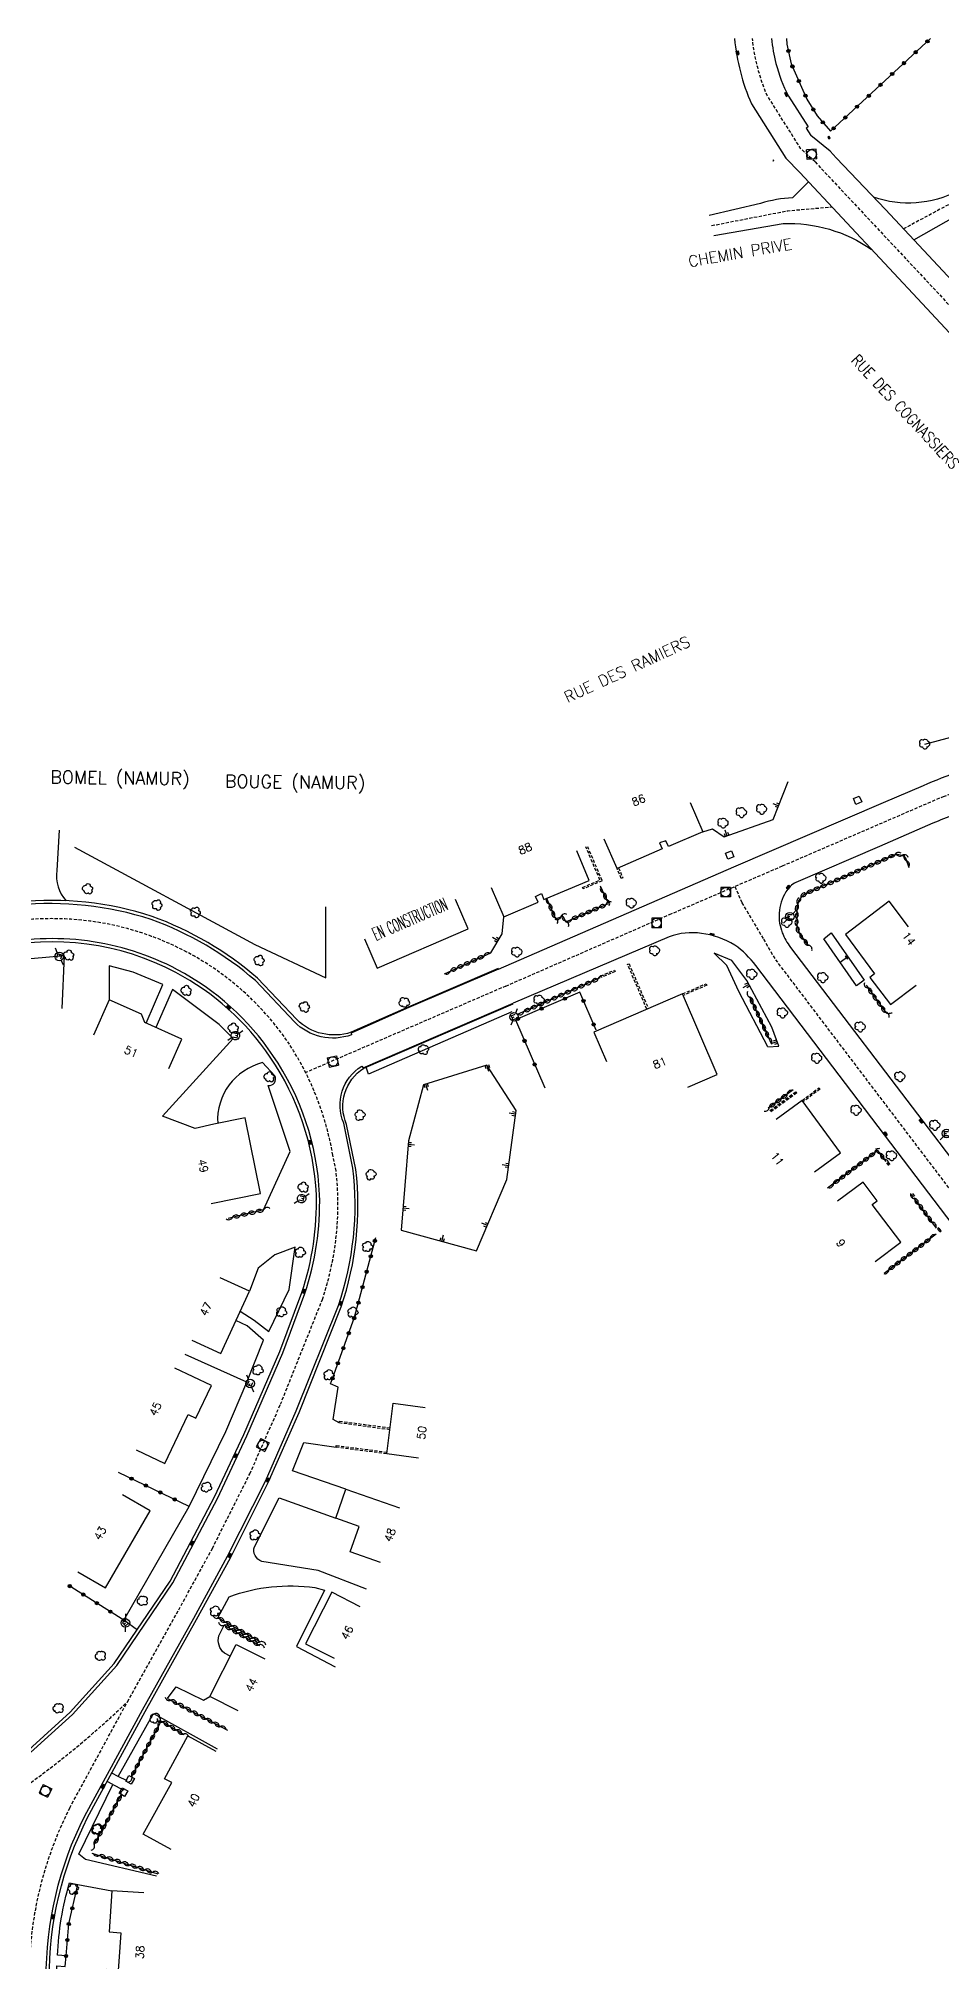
# Model space of a CAD drawing. Header units: millimetres. Extents: x 184999 to 186001, y 128999 to 130000.
# Drawn here: x 185634.3 to 185775.5, y 129699.5 to 130000 of the extents above; entities that cross this region are included whole.
import ezdxf
from ezdxf.enums import TextEntityAlignment as Align

# ---------------------------------------------------------------- set-up
doc = ezdxf.new("R2010")
doc.units = ezdxf.units.MM
doc.linetypes.add('DASHED', pattern=[0.75, 0.5, -0.25])
doc.layers.get('0').update_dxf_attribs({"linetype": 'CONTINUOUS'})
for name, color, linetype in [('W0001', 6, 'DASHED'), ('W0008', 7, 'CONTINUOUS'), ('W0100', 7, 'CONTINUOUS'), ('W0112', 1, 'DASHED'), ('W0211', 2, 'CONTINUOUS'), ('W0300', 7, 'CONTINUOUS'), ('W0302', 3, 'CONTINUOUS'), ('W0310', 3, 'CONTINUOUS'), ('W0322', 7, 'CONTINUOUS'), ('W0334', 7, 'CONTINUOUS'), ('W0400', 7, 'CONTINUOUS'), ('W0420', 7, 'CONTINUOUS'), ('W0471', 7, 'CONTINUOUS'), ('W0980', 7, 'CONTINUOUS'), ('W0984', 7, 'CONTINUOUS'), ('W0989', 7, 'CONTINUOUS'), ('W0991', 7, 'CONTINUOUS')]:
    doc.layers.add(name, color=color, linetype=linetype)
doc.styles.get("Standard").update_dxf_attribs({"font": 'romans.shx', "width": 0.85})

# ---------------------------------------------------------------- blocks, each defined once
blk = doc.blocks.new('t310o')
at = {"color": 0, "linetype": 'Continuous'}
for centre, start, end in [((-0.5, 0.38), 216.8699, 323.1304), ((0.5, -0.37), 36.8699, 143.1303)]:
    blk.add_arc(centre, 0.625, start, end, dxfattribs=at)
blk = doc.blocks.new('T300')
for p, q in [((-0.8, 0.51), (-0.86, 0.34)), ((-0.86, 0.34), (-0.86, 0.17)), ((-0.86, 0.17), (-0.74, 0.06)), ((-0.69, 0.63), (-0.8, 0.51)), ((-0.8, -0.06), (-0.74, 0.06)), ((-0.74, 0.06), (-0.69, 0.11)), ((-0.57, 0.69), (-0.69, 0.63)), ((-0.46, 0.69), (-0.57, 0.69)), ((-0.29, 0.63), (-0.46, 0.69)), ((-0.29, 0.63), (-0.17, 0.74)), ((-0.23, 0.57), (-0.29, 0.63)), ((-0.17, 0.74), (-0.06, 0.8)), ((-0.06, 0.8), (0.06, 0.8)), ((0.06, 0.8), (0.23, 0.74)), ((0.23, 0.74), (0.34, 0.63)), ((0.34, 0.63), (0.4, 0.51)), ((0.46, 0.46), (0.34, 0.46)), ((0.4, 0.51), (0.4, 0.46)), ((0.57, 0.4), (0.46, 0.46)), ((0.57, 0.4), (0.69, 0.29)), ((0.69, 0.29), (0.74, 0.17)), ((0.74, 0.06), (0.69, -0.17)), ((0.74, 0.17), (0.74, 0.06)), ((-0.8, -0.17), (-0.8, -0.06)), ((-0.8, -0.23), (-0.8, -0.17)), ((-0.74, -0.34), (-0.8, -0.23)), ((-0.69, -0.4), (-0.74, -0.34)), ((-0.51, -0.46), (-0.69, -0.4)), ((-0.4, -0.46), (-0.51, -0.46)), ((-0.4, -0.46), (-0.34, -0.46)), ((-0.34, -0.46), (-0.34, -0.4)), ((-0.34, -0.51), (-0.34, -0.46)), ((-0.29, -0.63), (-0.34, -0.51)), ((-0.17, -0.74), (-0.29, -0.63)), ((-0.06, -0.8), (-0.17, -0.74)), ((0.06, -0.8), (-0.06, -0.8)), ((0.17, -0.74), (0.06, -0.8)), ((0.23, -0.69), (0.17, -0.74)), ((0.29, -0.46), (0.23, -0.46)), ((0.29, -0.63), (0.23, -0.69)), ((0.46, -0.4), (0.29, -0.46)), ((0.34, -0.51), (0.29, -0.63)), ((0.34, -0.51), (0.34, -0.46)), ((0.57, -0.34), (0.46, -0.4)), ((0.63, -0.29), (0.57, -0.34)), ((0.69, -0.17), (0.63, -0.29))]:
    blk.add_line(p, q)
blk = doc.blocks.new('T420')
for p, q in [((0.75, 0.75), (-0.75, 0.75)), ((-0.75, 0.75), (-0.75, -0.75)), ((0.75, 0.75), (0.75, -0.75)), ((0.75, -0.75), (-0.75, -0.75))]:
    blk.add_line(p, q)
blk.add_ellipse((0, 0), major_axis=(-0.53, 0.53), ratio=1, start_param=3.926991, end_param=10.210176)
blk = doc.blocks.new('t112o')
at = {"color": 0, "linetype": 'Continuous'}
for p, q in [((-0.5, 0.5), (0.5, 0.5)), ((-0.5, -0.5), (-0.5, 0.5)), ((0.5, 0.5), (0.5, -0.5)), ((0.5, -0.5), (-0.5, -0.5))]:
    blk.add_line(p, q, dxfattribs=at)
blk = doc.blocks.new('T471')
for p, q in [((-0.333334, 0.333334), (-0.333334, -0.333334)), ((-0.333334, 0.333334), (0.333334, 0.333334)), ((-0.333334, 0), (0, 0)), ((0.500001, 0.500001), (1.000002, 1.000002)), ((-0.500001, -0.500001), (-1.000002, -1.000002)), ((-0.333334, -0.333334), (0.333334, -0.333334))]:
    blk.add_line(p, q)
blk.add_ellipse((0, 0), major_axis=(0.471405, 0.471405), ratio=1, start_param=5.4977871438, end_param=11.780972451)
blk = doc.blocks.new('T400')
for p, q in [((-0.15, 0.3), (0.15, 0.3)), ((-0.15, -0.25), (-0.15, 0.3)), ((-0.15, 0.15), (0.15, 0.15)), ((-0.15, 0), (0.15, 0)), ((0.15, 0.3), (0.15, -0.25)), ((-0.15, -0.15), (0.15, -0.15)), ((-0.15, -0.25), (-0.15, -0.3)), ((-0.15, -0.3), (0.15, -0.3)), ((0.15, -0.3), (0.15, -0.25))]:
    blk.add_line(p, q)
blk = doc.blocks.new('t322o')
at = {"color": 0, "linetype": 'Continuous'}
for radius in [0.25, 0.15]:
    blk.add_circle((0, 0), radius, dxfattribs=at)
blk = doc.blocks.new('t211o')
at = {"color": 0, "linetype": 'Continuous'}
for p, q in [((-0.29, 0.5), (-0.29, 0)), ((0, 1), (0, 0)), ((0.29, 0.5), (0.29, 0))]:
    blk.add_line(p, q, dxfattribs=at)

msp = doc.modelspace()

# ---------------------------------------------------------------- linework, layer by layer
at = {"layer": 'W0001', "flags": 128}
msp.add_lwpolyline([(185755.69, 129980.72), (185753.47, 129982.77), (185748.21, 129991.09, -0.074842), (185745.9, 130000)], format="xyb", dxfattribs=at)
for points in [[(185794.39, 129983.57), (185769.51, 129970.25)], [(185739.52, 129970.76), (185751.44, 129973.09), (185758.34, 129973.68)]]:
    msp.add_lwpolyline(points, dxfattribs=at)
at = {"layer": 'W0001'}
for points in [[(185755.69, 129980.72), (185771.08, 129964.3), (185785.29, 129949.11), (185789.63, 129944.54), (185801.07, 129936.61), (185805.48, 129927.57), (185807.82, 129919.68), (185810.46, 129907.47), (185812.44, 129898.29), (185813.23, 129893.59)], [(185707.35, 129851.94), (185732.93, 129863.11), (185750.61, 129870.72), (185775.75, 129881.58), (185779.64, 129882.88), (185786.29, 129884.98), (185791.32, 129886.28), (185820.35, 129891.95)], [(185743.15, 129867.51), (185744.25, 129864.96), (185747.63, 129859.27), (185749.49, 129856.06), (185786.72, 129807.03), (185815.49, 129769.49), (185839.34, 129738.05), (185843.74, 129731.79), (185849.92, 129725.37), (185883.98, 129691.34), (185887.63, 129687.18), (185906.97, 129667.21), (185918.85, 129655.18), (185930.74, 129642.44), (185932.52, 129638.01), (185961.8, 129608.49), (185970.5, 129600.01), (185974.87, 129595.77)], [(185707.35, 129851.94), (185676.07, 129838.43)]]:
    msp.add_lwpolyline(points, dxfattribs=at)
for points in [[(185632.85, 129696.7, -0.119877), (185639.19, 129723.52), (185648.22, 129740.12), (185656.24, 129754.48), (185661.49, 129764.08), (185667.35, 129775.74), (185672.14, 129786.59), (185678.69, 129802.97, 0.109959), (185680.83, 129823.06), (185680.33, 129825.52, 0.100825), (185673.55, 129842.84, 0.122947), (185657.49, 129857.26, 0.179485), (185626.5, 129861.35, 0.113674)], [(185557.95, 129690.96), (185583.03, 129701.49), (185600.9, 129709.09), (185616.53, 129716.6), (185625.44, 129722.28), (185625.71, 129722.47, 0.050215), (185648.22, 129740.12)]]:
    msp.add_lwpolyline(points, format="xyb", dxfattribs=at)
at = {"layer": 'W0008', "flags": 128}
for points in [[(185706.21, 129854.6), (185742.98, 129870.55), (185766.38, 129880.6), (185772.63, 129883.28, -0.0144), (185778.34, 129885.56, -0.0227), (185787.36, 129888.36, -0.017), (185793.96, 129889.88), (185828.31, 129896.5), (185832.3, 129897.36, 0.012426), (185842.79, 129900.29, 0.0359), (185860.4, 129907.52, 0.0238), (185872.02, 129913.79, 0.0239), (185880.38, 129919.46, 0.0217), (185891.13, 129928.41), (185895.96, 129932.74), (185927.15, 129960.97), (185970.03, 129999.86), (185970.18, 130000, 0.0062)], [(185780.82, 129880.02, 0.0114), (185774.08, 129877.37), (185765.76, 129873.74), (185752.7, 129868.13, 0.15), (185751.14, 129866.64, 0.127), (185750.07, 129863.35, 0.1052), (185750.56, 129860.28, 0.0718), (185751.86, 129857.99), (185775.05, 129827.53), (185792.02, 129805.16)], [(185772.83, 129665.6), (185776.51, 129669.47, -0.021), (185788.24, 129681.36), (185795.44, 129688.12), (185818.75, 129709.99), (185836.78, 129726.97, 0.1494), (185838.11, 129729.22, 0.1059), (185838.05, 129731.25), (185837.08, 129735.67, 0.0624), (185836.91, 129736.17, 0.035), (185836.63, 129736.61), (185829.27, 129746.26), (185801.57, 129782.65), (185769.51, 129824.78), (185746.41, 129855.14, 0.0838), (185743.13, 129858.33, 0.1149), (185737.95, 129860.16, 0.1318), (185732.9, 129859.62), (185708.5, 129849.28)]]:
    msp.add_lwpolyline(points, format="xyb", dxfattribs=at)
at = {"layer": 'W0008'}
for points in [[(185743.1, 130000, 0.078721), (185745.74, 129989.78), (185751.11, 129981.28)], [(185748.87, 130000, 0.035898), (185749.58, 129996.1, 0.05198), (185751.52, 129990.98), (185754.61, 129986.17), (185754.28, 129985.98), (185755.01, 129984.82)], [(185793.59, 129984.98), (185777.98, 129976.18, -0.210135), (185764.84, 129975.21, -0.210135)], [(185754.66, 129977.58), (185752.17, 129975.09, 0.06634), (185747.16, 129974.23), (185739.15, 129972.33)], [(185739.89, 129969.22), (185750.7, 129971.08, -0.163584), (185764.49, 129967.04)], [(185637.53, 129876.28), (185637.19, 129869.99, 0.225259), (185638.63, 129865.27, 0.225259)], [(185706.21, 129854.6), (185691.83, 129848.41), (185683.19, 129844.6), (185683.24, 129844.33, -0.297007), (185674.32, 129846.35), (185668.23, 129852.79, 0.091069), (185651.9, 129862.35, 0.102184), (185631.23, 129864.59, 0.111466)], [(185629.23, 129728.68), (185639.61, 129738.15), (185646.55, 129745.79), (185655.32, 129758.72), (185662.3, 129771.88), (185666.88, 129781.66), (185672.48, 129794.64), (185675.94, 129803.91, 0.088157), (185678.25, 129819.37, 0.138337), (185670.96, 129841.09, 0.122983), (185656.03, 129854.5, 0.179395), (185627.21, 129858.31, 0.11381)], [(185635.52, 129696.74, -0.119627), (185641.55, 129722.27), (185650.56, 129738.83), (185658.58, 129753.19), (185663.86, 129762.84), (185669.77, 129774.6), (185674.61, 129785.55), (185681.2, 129802.05, 0.110954), (185683.47, 129823.48), (185682.03, 129830.54, -0.376244), (185684.85, 129839.41), (185685.07, 129839.18), (185708.5, 129849.28)]]:
    msp.add_lwpolyline(points, format="xyb", dxfattribs=at)
for points in [[(185856.12, 130000), (185856.05, 129998.75), (185854.3, 129995.75), (185852.68, 129994.16), (185835.8, 129977.67), (185821.37, 129963.07), (185812.88, 129954.38), (185808.39, 129949.91), (185804.87, 129946.68), (185800.45, 129944.09), (185796.62, 129943.63), (185792.92, 129945.51), (185789.38, 129949.08), (185785.64, 129953.04), (185776.4, 129962.92), (185766.7, 129973.25), (185759.01, 129981.36), (185758.06, 129982.39)], [(185758.06, 129982.39), (185755.01, 129984.82)], [(185771.14, 129968.52), (185795.18, 129982.16)], [(185751.11, 129981.28), (185753.33, 129979.05)], [(185753.33, 129979.05), (185773.15, 129957.79), (185786.58, 129943.39), (185794.18, 129935.3), (185795.61, 129933.79), (185798.91, 129930.18), (185802.17, 129925.36), (185805.42, 129917.06), (185806.53, 129912.13), (185808.45, 129902.15), (185808.87, 129898.29), (185808.02, 129895.18), (185806.21, 129893.1), (185803.58, 129891.73)]]:
    msp.add_lwpolyline(points, dxfattribs=at)
at = {"layer": 'W0100'}
for points in [[(185736.17, 129880.63), (185738.14, 129876.03), (185732.76, 129873.73), (185732.37, 129874.65), (185731.4, 129874.3), (185731.8, 129873.38), (185724.74, 129870.31), (185722.75, 129874.89)], [(185685.25, 129859.31), (185687.24, 129854.72), (185701.48, 129860.9), (185699.49, 129865.49)], [(185770.29, 129861.2), (185767.28, 129865.19), (185760.43, 129860.02), (185764.96, 129853.85), (185764.24, 129853.3), (185767.49, 129849.04), (185771.47, 129852.07)], [(185759.61, 129855.65), (185760.8, 129856.56), (185760.4, 129856.61), (185760.75, 129856.16), (185760.8, 129856.56)], [(185654.68, 129839.07), (185656.74, 129843.63), (185650.93, 129846.25), (185650.44, 129847.55), (185645.37, 129849.8), (185642.93, 129844.29)], [(185661.29, 129817.98), (185669.02, 129819.54), (185666.64, 129831.33), (185661.74, 129830.34), (185658.8, 129829.71)], [(185765.09, 129808.89), (185769.08, 129811.9), (185764.64, 129817.79), (185765.41, 129818.37), (185763.19, 129821.32), (185759.2, 129818.31)], [(185658.27, 129796.6), (185662.82, 129794.53), (185667.27, 129804.28), (185662.72, 129806.35)], [(185649.56, 129779.49), (185654.08, 129777.35), (185657.7, 129784.98), (185658.9, 129784.41), (185661.33, 129789.54), (185655.61, 129792.25)], [(185693.7, 129778.2), (185688.74, 129778.85), (185689.77, 129786.75), (185694.73, 129786.1)], [(185640.46, 129760.4), (185644.79, 129757.9), (185651.76, 129769.97), (185647.43, 129772.47)], [(185687.77, 129761.9), (185683.04, 129763.53), (185684.42, 129767.52), (185680.77, 129768.79), (185682.35, 129773.34), (185690.72, 129770.44)], [(185684.6, 129754.95), (185680.14, 129757.22), (185676.06, 129749.17), (185680.51, 129746.91)], [(185665.54, 129738.69), (185661.09, 129740.96), (185665.21, 129749.06), (185669.67, 129746.8)], [(185655.07, 129717.02), (185650.7, 129719.44), (185655.15, 129727.48), (185654.01, 129728.09), (185657.67, 129734.78), (185662.05, 129732.38)], [(185650.76, 129710.28), (185645.77, 129710.6), (185645.37, 129704.17), (185647.18, 129704), (185646.85, 129699.52), (185646.75, 129698.17), (185645.01, 129698.29), (185644.91, 129694.46), (185644.31, 129694.48), (185644.28, 129693.26), (185644.65, 129693.23), (185644.59, 129691.86), (185649.59, 129691.65)]]:
    msp.add_lwpolyline(points, dxfattribs=at)
at = {"layer": 'W0100', "flags": 128}
for points in [[(185705.09, 129867.35), (185707.04, 129862.75), (185712.39, 129865.03), (185712, 129865.95), (185712.92, 129866.41), (185713.31, 129865.49), (185720.39, 129868.46), (185718.46, 129873.07)], [(185735.8, 129836.13), (185740.4, 129838.1), (185734.99, 129850.72), (185721.13, 129844.76), (185723.11, 129840.17)], [(185755.62, 129822.93), (185759.66, 129825.88), (185753.67, 129834.06), (185749.63, 129831.11)]]:
    msp.add_lwpolyline(points, dxfattribs=at)
at = {"layer": 'W0100'}
msp.add_lwpolyline([(185763.37, 129852.88), (185762.18, 129851.97), (185757.04, 129859.33), (185758.23, 129860.24)], close=True, dxfattribs=at)
at = {"layer": 'W0112'}
for p, q in [((185767.21, 129823.93), (185766.88, 129824.39)), ((185767.41, 129824.07), (185767.08, 129824.54)), ((185771.07, 129818.96), (185770.73, 129819.41)), ((185771.27, 129819.11), (185770.93, 129819.56))]:
    msp.add_line(p, q, dxfattribs=at)
for points in [[(185720.1, 129873.77), (185722.4, 129868.38), (185719.46, 129867.13), (185719.36, 129867.36), (185722.07, 129868.51), (185719.87, 129873.67)], [(185724.98, 129870.41), (185725.64, 129868.83), (185725.41, 129868.74), (185724.75, 129870.31)], [(185729.4, 129848.32), (185726.38, 129855.34), (185726.61, 129855.44), (185729.63, 129848.42)], [(185734.99, 129850.72), (185738.67, 129852.31), (185738.77, 129852.08), (185735.09, 129850.49)], [(185748.63, 129832.48), (185752.68, 129835.44), (185752.83, 129835.24), (185748.78, 129832.27)], [(185753.67, 129834.06), (185756.31, 129836.04), (185756.46, 129835.84), (185753.82, 129833.86)], [(185689.23, 129782.62), (185681.31, 129783.68), (185681.35, 129783.97), (185689.27, 129782.91)], [(185688.74, 129778.85), (185680.83, 129779.88), (185680.86, 129780.16), (185688.77, 129779.12)]]:
    msp.add_lwpolyline(points, dxfattribs=at)
for points in [[(185722.15, 129853.5), (185724.35, 129854.45), (185724.45, 129854.22), (185722.25, 129853.27)], [(185774.83, 129814.01), (185775.19, 129813.55), (185775.39, 129813.71), (185775.03, 129814.16)]]:
    msp.add_lwpolyline(points, close=True, dxfattribs=at)
at = {"layer": 'W0211'}
for points in [[(185738.14, 129876.03), (185739.66, 129876.5), (185741.5, 129875.26), (185749.15, 129877.95), (185751.49, 129883.88)], [(185748.29, 129842.45), (185750.04, 129842.56), (185748.95, 129845.54), (185745, 129852.79), (185742.68, 129855.94), (185739.9, 129857.08)]]:
    msp.add_lwpolyline(points, dxfattribs=at)
at = {"layer": 'W0211', "flags": 128}
for points in [[(185705.01, 129857.12), (185706.77, 129860.1), (185707.04, 129862.75)], [(185748.29, 129842.45), (185743.75, 129851.07), (185741.9, 129855.15), (185739.9, 129857.08)]]:
    msp.add_lwpolyline(points, dxfattribs=at)
at = {"layer": 'W0211'}
msp.add_lwpolyline([(185704.41, 129839.57), (185694.5, 129836.49), (185692.16, 129827.74), (185690.99, 129813.78), (185702.75, 129810.56), (185707.49, 129821.71), (185708.99, 129832.48)], close=True, dxfattribs=at)
at = {"layer": 'W0302', "flags": 128}
msp.add_lwpolyline([(185772.86, 129889.74), (185780.62, 129891.8), (185791.87, 129895.34)], dxfattribs=at)
at = {"layer": 'W0302'}
msp.add_lwpolyline([(185639.94, 129873.62), (185668.15, 129858.41), (185679.22, 129853.22), (185679.25, 129864.33)], dxfattribs=at)
at = {"layer": 'W0310'}
for p, q in [((185752.25, 129835.73), (185748.35, 129832.87)), ((185774.6, 129813.18), (185766.47, 129807.05)), ((185654.5, 129740.64), (185663.86, 129735.67)), ((185642.63, 129716.48), (185652.99, 129713.25))]:
    msp.add_line(p, q, dxfattribs=at)
at = {"layer": 'W0310', "flags": 128}
for points in [[(185770.39, 129870.43), (185769.87, 129871.9, 0.2436), (185769.05, 129872.4, 0.1641), (185768.05, 129872.4), (185754.63, 129866.56, 0.1675), (185753.11, 129865.24, 0.1128), (185752.88, 129862.86, 0.1563), (185753.28, 129860.11), (185754.63, 129858.27)], [(185763.66, 129852.06), (185766.69, 129847.84, 0.2417), (185767.2, 129847.67, 0.0587), (185767.75, 129847.77)]]:
    msp.add_lwpolyline(points, format="xyb", dxfattribs=at)
for points in [[(185713.74, 129865.67), (185715.1, 129862.44), (185716.26, 129862.87), (185716.74, 129861.99), (185723.39, 129864.82), (185722.14, 129867.56)], [(185697.75, 129853.87), (185705.01, 129857.12)], [(185722.07, 129853.21), (185709.13, 129847.48)], [(185748.93, 129842.82), (185745.48, 129850.31)], [(185766.81, 129824.52), (185765.48, 129826.26), (185757.65, 129820.36)], [(185774.68, 129814.13), (185771.13, 129818.86)]]:
    msp.add_lwpolyline(points, dxfattribs=at)
at = {"layer": 'W0310'}
for points in [[(185669.5, 129816.97), (185663.94, 129815.64)], [(185668.96, 129749.48), (185662.36, 129753.25)], [(185663.31, 129752.06), (185668.88, 129748.92)], [(185648.89, 129728.5), (185653.49, 129737.1), (185657.06, 129735)], [(185643.03, 129717.82), (185647.26, 129725.55)]]:
    msp.add_lwpolyline(points, dxfattribs=at)
at = {"layer": 'W0322'}
msp.add_line((185657.85, 129770.65), (185646.83, 129775.95), dxfattribs=at)
for points in [[(185751.22, 130000), (185751.29, 129999.1), (185751.98, 129996.02), (185754.42, 129990.53), (185756.03, 129987.89), (185758.1, 129985.5), (185773.73, 130000)], [(185680.26, 129790.65), (185683.71, 129800.21), (185687.03, 129812.63)], [(185647.67, 129752.86), (185639.12, 129758.24)], [(185638.62, 129700.4), (185639.05, 129705.4), (185640.44, 129711.58)]]:
    msp.add_lwpolyline(points, dxfattribs=at)
at = {"layer": 'W0322', "flags": 128}
msp.add_lwpolyline([(185721.47, 129845.06), (185718.91, 129850.97), (185708.87, 129846.67), (185713.45, 129836.02)], dxfattribs=at)
at = {"layer": 'W0334'}
for points in [[(185758.04, 129984.47), (185757.85, 129984.73), (185757.67, 129984.59), (185757.86, 129984.33)], [(185749.24, 129980.91), (185749.19, 129981.01), (185749.08, 129980.94), (185749.12, 129980.84)]]:
    msp.add_lwpolyline(points, close=True, dxfattribs=at)
for points in [[(185706.17, 129854.7), (185691.38, 129848.33), (185683.18, 129844.72, -0.282291), (185674.68, 129846.7), (185668.57, 129853.15, 0.091234), (185652.07, 129862.83, 0.102253), (185631.18, 129865.09, 0.111466)], [(185629.27, 129729.39), (185639.26, 129738.51), (185646.16, 129746.1), (185654.89, 129758.97), (185661.85, 129772.11), (185666.43, 129781.87), (185672.01, 129794.82), (185675.47, 129804.08, 0.08808), (185677.75, 129819.35, 0.138305), (185670.55, 129840.81, 0.122983), (185655.79, 129854.06, 0.179379), (185627.32, 129857.82, 0.113833)], [(185636.02, 129696.75, -0.11961), (185642, 129722.05), (185651, 129738.6), (185659.02, 129752.96), (185664.3, 129762.61), (185670.22, 129774.37), (185675.05, 129785.32), (185681.64, 129801.82, 0.110954), (185683.92, 129823.26), (185682.48, 129830.32, -0.369524), (185685.15, 129839.1), (185708.53, 129849.17)], [(185669.5, 129816.97), (185673.64, 129826.1), (185670.23, 129836.39, 0.591535), (185671.26, 129837.9), (185669.35, 129839.98, 0.361183), (185662.32, 129830.45)], [(185669.23, 129762.05, -0.415186), (185668.06, 129764.34), (185671.91, 129771.98), (185680.77, 129768.79)], [(185662.36, 129753.25), (185664.12, 129756.52, -0.124396), (185677.52, 129757.96), (185679.03, 129757.53), (185674.64, 129748.74), (185680.67, 129745.58)], [(185664.28, 129747.25), (185663.38, 129747.71, -0.302605), (185662.51, 129750.43), (185663.31, 129752.06)], [(185640.03, 129685.96), (185638.24, 129686.9, -0.052726), (185637.19, 129698.83), (185638.51, 129698.73), (185638.62, 129700.4), (185637.29, 129700.5, -0.060157), (185639.16, 129711.8), (185640.44, 129711.58), (185645.77, 129710.6)]]:
    msp.add_lwpolyline(points, format="xyb", dxfattribs=at)
for points in [[(185638.01, 129848.41), (185638.4, 129856.65), (185630.78, 129855.99)], [(185651.16, 129846.14), (185653.76, 129852.17), (185649.09, 129854.09), (185645.37, 129855.12), (185645.37, 129849.8)], [(185658.8, 129829.71), (185653.7, 129831.63), (185664.76, 129843.73), (185662.55, 129845.96), (185655.27, 129851.38), (185652.67, 129845.46)], [(185708.29, 129847.89), (185685.91, 129838.19), (185685.51, 129839.25)], [(185665.85, 129801.17), (185668.01, 129799.72), (185670.34, 129797.98), (185673.47, 129804.54), (185674.42, 129811.17), (185671.23, 129809.94), (185668.63, 129807.86), (185667.27, 129804.28)], [(185649.78, 129751.3), (185647.67, 129752.86), (185657.85, 129770.65), (185663.57, 129782.32), (185666.9, 129790.06), (185669.48, 129796.6), (185666.95, 129798.85), (185665.18, 129799.71)], [(185666.9, 129790.06), (185657.25, 129794.37)], [(185681.31, 129783.68), (185680.38, 129784.23), (185681.16, 129789.28), (185679.98, 129789.8), (185680.26, 129790.65)], [(185682.35, 129773.34), (185674.03, 129776.18), (185675.78, 129780.6), (185680.83, 129779.88)], [(185685.58, 129757.73), (185678.04, 129760.65), (185669.23, 129762.05)], [(185654.5, 129740.64), (185655.84, 129742.47), (185660.1, 129740.39), (185661.09, 129740.96)], [(185648.15, 129727.74), (185646.78, 129728.46), (185652.31, 129738.28), (185662.22, 129732.75)], [(185652.77, 129712.86), (185641.67, 129715.45), (185640.62, 129716.3), (185645.96, 129727.2), (185647.44, 129726.39)], [(185645.96, 129727.2), (185645.05, 129727.66)], [(185646.78, 129728.46), (185645.77, 129728.98)]]:
    msp.add_lwpolyline(points, dxfattribs=at)

# ---------------------------------------------------------------- block references
at = {"layer": 'W0112'}
for p, rotation in [((185762.33, 129880.98), 22.72012762563202), ((185742.33, 129872.4), 200.8325577428219), ((185647.58, 129726.01), 61.3353357378324), ((185648.62, 129727.91), 61.3353357378324)]:
    msp.add_blockref('t112o', p, dxfattribs=dict(at, rotation=rotation))
at = {"layer": 'W0211'}
for p, rotation in [((185750.01, 129880.12), 68.52847726386234), ((185741.92, 129875.41), 19.32166014609761), ((185706.16, 129859.07), 59.33314248993289), ((185745.31, 129852.21), 118.6136707852623), ((185749.78, 129843.29), 110.1633070926791), ((185704.41, 129839.57), 197.255502103407), ((185694.86, 129836.6), 197.255502103407), ((185708.85, 129831.97), 82.0579234473303), ((185692.11, 129827.18), 265.194194917052), ((185707.8, 129823.92), 82.0579234473303), ((185691.27, 129817.22), 265.194194917052), ((185704.45, 129814.56), 66.99746912077889), ((185697.3, 129812.05), 344.6747492378111)]:
    msp.add_blockref('t211o', p, dxfattribs=dict(at, rotation=rotation))
at = {"layer": 'W0300'}
for p in [(185772.86, 129889.74), (185744.22, 129879.05), (185747.38, 129879.56), (185741.34, 129877.39), (185756.64, 129868.79), (185727, 129864.9), (185751.3, 129861.88), (185709.12, 129857.23), (185730.65, 129857.45), (185745.83, 129853.77), (185756.93, 129853.26), (185712.59, 129849.71), (185750.62, 129847.73), (185762.78, 129845.55), (185755.98, 129840.65), (185768.99, 129837.77), (185762.13, 129832.52), (185774.43, 129830.17), (185767.68, 129825.41)]:
    msp.add_blockref('T300', p, dxfattribs=at)
for p, rotation in [((185641.95, 129867.17), 167.868244021433), ((185652.8, 129864.7), 146.354946217438), ((185658.8, 129863.55), 146.354946217438), ((185638.99, 129856.8), 167.868244021433), ((185668.75, 129856.01), 153.320355553364), ((185657.34, 129851.28), 167.868244021433), ((185675.83, 129848.76), 153.320355553364), ((185691.4, 129849.41), 203.284643102177), ((185664.71, 129845.4), 167.868244021433), ((185694.57, 129841.99), 23.3125135529338), ((185670.31, 129837.79), 167.868244021433), ((185684.59, 129831.84), 90.78635089419366), ((185686.31, 129822.55), 90.78635089419366), ((185675.63, 129820.55), 167.868244021433), ((185675.26, 129810.39), 77.17661307725221), ((185685.77, 129811.29), 75.06668765766041), ((185672.35, 129801.09), 66.6769822314777), ((185683.47, 129801.04), 77.17661307725221), ((185668.66, 129792), 66.6769822314777), ((185679.74, 129791.25), 77.17661307725221), ((185660.64, 129773.7), 62.0625998909993), ((185668.18, 129766.24), 77.17661307725221), ((185650.66, 129755.9), 42.3813622462444), ((185661.99, 129754.34), 77.17661307725221), ((185644.09, 129747.3), 42.3813622462444), ((185637.5, 129739.12), 42.3813622462444), ((185652.62, 129737.58), 61.4599257900605), ((185643.47, 129720.25), 71.4365448595318), ((185643.59, 129720.29), 61.4599257900605), ((185639.77, 129710.95), 97.05949815456046)]:
    msp.add_blockref('T300', p, dxfattribs=dict(at, rotation=rotation))
at = {"layer": 'W0310'}
for p, rotation in [((185762.85, 129870.14), 203.4953032334334), ((185763.91, 129870.6), 203.4953032334334), ((185764.97, 129871.06), 203.4953032334334), ((185766.03, 129871.52), 203.4953032334334), ((185767.09, 129871.98), 203.4953032334334), ((185768.16, 129872.43), 194.8161075005391), ((185769.29, 129872.36), 162.1727291945708), ((185770, 129871.52), 109.7514473435912), ((185722.62, 129866.51), 114.621260648117), ((185755.44, 129866.92), 203.4953032334334), ((185756.5, 129867.38), 203.4953032334334), ((185757.56, 129867.84), 203.4953032334334), ((185758.62, 129868.3), 203.4953032334334), ((185759.68, 129868.76), 203.4953032334334), ((185760.74, 129869.22), 203.4953032334334), ((185761.8, 129869.68), 203.4953032334334), ((185714.11, 129864.77), 292.7527065330925), ((185714.56, 129863.71), 292.7527065330925), ((185721.91, 129864.19), 22.98268181855221), ((185722.98, 129864.64), 22.98268181855221), ((185723.1, 129865.46), 114.621260648117), ((185752.96, 129864.74), 257.2577489759968), ((185752.83, 129863.59), 269.556040686714), ((185753.47, 129865.75), 228.3595258370558), ((185754.38, 129866.45), 206.9570448239432), ((185715.01, 129862.64), 292.7527065330925), ((185715.97, 129862.76), 20.23124453046003), ((185716.66, 129862.12), 298.6871958592415), ((185717.66, 129862.38), 22.98268181855221), ((185718.72, 129862.84), 22.98268181855221), ((185719.79, 129863.29), 22.98268181855221), ((185720.85, 129863.74), 22.98268181855221), ((185752.89, 129861.29), 280.2668109929448), ((185752.83, 129862.44), 265.731925300418), ((185753.23, 129860.19), 294.8016966854717), ((185753.9, 129859.25), 306.3957261212852), ((185754.59, 129858.32), 306.3957261212852), ((185700.79, 129855.23), 24.16006766142344), ((185701.85, 129855.71), 24.16006766142344), ((185702.9, 129856.18), 24.16006766142344), ((185703.95, 129856.65), 24.16006766142344), ((185698.69, 129854.29), 24.16006766142344), ((185699.74, 129854.76), 24.16006766142344), ((185719.69, 129852.16), 203.8869495805235), ((185720.75, 129852.63), 203.8869495805235), ((185721.8, 129853.09), 203.8869495805235), ((185763.98, 129851.62), 305.5846903602166), ((185712.3, 129848.88), 203.8869495805235), ((185713.35, 129849.35), 203.8869495805235), ((185714.41, 129849.82), 203.8869495805235), ((185715.47, 129850.29), 203.8869495805235), ((185716.52, 129850.76), 203.8869495805235), ((185717.58, 129851.22), 203.8869495805235), ((185718.63, 129851.69), 203.8869495805235), ((185745.55, 129850.17), 114.736564256683), ((185746.03, 129849.12), 114.736564256683), ((185764.65, 129850.68), 305.5846903602166), ((185765.32, 129849.74), 305.5846903602166), ((185766, 129848.8), 305.5846903602166), ((185710.19, 129847.95), 203.8869495805235), ((185711.24, 129848.42), 203.8869495805235), ((185746.51, 129848.07), 114.736564256683), ((185747, 129847.02), 114.736564256683), ((185747.48, 129845.97), 114.736564256683), ((185766.67, 129847.86), 305.5846903602166), ((185747.96, 129844.92), 114.736564256683), ((185748.45, 129843.87), 114.736564256683), ((185749.46, 129833.68), 216.2034498341892), ((185750.39, 129834.36), 216.2034498341892), ((185751.32, 129835.04), 216.2034498341892), ((185748.53, 129833), 216.2034498341892), ((185764.11, 129825.23), 216.9879786472856), ((185765.03, 129825.92), 216.9879786472856), ((185765.84, 129825.79), 127.3230757432364), ((185766.54, 129824.87), 127.3230757432364), ((185759.5, 129821.75), 216.9879786472856), ((185760.42, 129822.45), 216.9879786472856), ((185761.34, 129823.14), 216.9879786472856), ((185762.26, 129823.84), 216.9879786472856), ((185763.19, 129824.53), 216.9879786472856), ((185758.57, 129821.06), 216.9879786472856), ((185771.21, 129818.75), 126.9386870398041), ((185665.85, 129816.1), 193.474619102521), ((185667.07, 129816.39), 193.474619102521), ((185668.29, 129816.68), 193.474619102521), ((185669.5, 129816.97), 193.474619102521), ((185771.91, 129817.83), 126.9386870398041), ((185772.6, 129816.9), 126.9386870398041), ((185773.29, 129815.98), 126.9386870398041), ((185664.64, 129815.81), 193.474619102521), ((185773.99, 129815.06), 126.9386870398041), ((185769.99, 129809.7), 216.9879786472551), ((185770.91, 129810.4), 216.9879786472551), ((185771.84, 129811.09), 216.9879786472551), ((185772.76, 129811.79), 216.9879786472551), ((185773.68, 129812.48), 216.9879786472551), ((185767.22, 129807.62), 216.9879786472551), ((185768.15, 129808.31), 216.9879786472551), ((185769.07, 129809.01), 216.9879786472551), ((185662.45, 129753.2), 150.322524041647), ((185663.53, 129752.58), 150.322524041647), ((185663.31, 129752.06), 330.550377770929), ((185664.4, 129751.44), 330.550377770929), ((185664.62, 129751.96), 150.322524041647), ((185665.49, 129750.83), 330.550377770929), ((185665.7, 129751.34), 150.322524041647), ((185666.58, 129750.21), 330.550377770929), ((185666.79, 129750.72), 150.322524041647), ((185667.67, 129749.6), 330.550377770929), ((185667.88, 129750.1), 150.322524041647), ((185668.76, 129748.99), 330.550377770929), ((185668.96, 129749.48), 150.322524041647), ((185655.02, 129740.36), 332.0297077153935), ((185656.13, 129739.78), 332.0297077153935), ((185657.23, 129739.19), 332.0297077153935), ((185658.34, 129738.6), 332.0297077153935), ((185659.44, 129738.02), 332.0297077153935), ((185652.43, 129735.12), 61.844261057016), ((185653.02, 129736.22), 61.844261057016), ((185653.71, 129736.97), 329.5187383264089), ((185654.78, 129736.34), 329.5187383264089), ((185655.86, 129735.7), 329.5187383264089), ((185656.94, 129735.07), 329.5187383264089), ((185660.54, 129737.43), 332.0297077153935), ((185661.65, 129736.85), 332.0297077153935), ((185662.75, 129736.26), 332.0297077153935), ((185650.66, 129731.81), 61.844261057016), ((185651.25, 129732.91), 61.844261057016), ((185651.84, 129734.01), 61.844261057016), ((185648.89, 129728.5), 61.844261057016), ((185649.48, 129729.6), 61.844261057016), ((185650.07, 129730.71), 61.844261057016), ((185647.23, 129725.49), 61.3353357378324), ((185646.03, 129723.3), 61.3353357378324), ((185646.63, 129724.4), 61.3353357378324), ((185644.23, 129720.01), 61.3353357378324), ((185644.83, 129721.11), 61.3353357378324), ((185645.43, 129722.2), 61.3353357378324), ((185643.03, 129717.82), 61.3353357378324), ((185643.63, 129718.91), 61.3353357378324), ((185643.83, 129716.11), 342.6618938534986), ((185645.02, 129715.74), 342.6618938534986), ((185646.21, 129715.36), 342.6618938534986), ((185647.41, 129714.99), 342.6618938534986), ((185648.6, 129714.62), 342.6618938534986), ((185649.79, 129714.25), 342.6618938534986), ((185650.99, 129713.87), 342.6618938534986), ((185652.18, 129713.5), 342.6618938534986)]:
    msp.add_blockref('t310o', p, dxfattribs=dict(at, rotation=rotation))
at = {"layer": 'W0322'}
for p, rotation in [((185773.25, 129999.55), 42.8447819136232), ((185751.53, 129998.05), 282.5406064725651), ((185771.42, 129997.85), 42.8447819136232), ((185752.15, 129995.63), 293.959677801526), ((185753.16, 129993.35), 293.959677801526), ((185767.75, 129994.45), 42.8447819136232), ((185769.58, 129996.15), 42.8447819136232), ((185754.18, 129991.06), 293.959677801526), ((185764.09, 129991.05), 42.8447819136232), ((185765.92, 129992.75), 42.8447819136232), ((185755.42, 129988.9), 301.464379132703), ((185760.42, 129987.65), 42.8447819136232), ((185762.25, 129989.35), 42.8447819136232), ((185756.9, 129986.89), 310.91831344232), ((185758.59, 129985.95), 42.8447819136232), ((185716.6, 129849.98), 203.1911528304526), ((185719.5, 129849.61), 113.4600254185903), ((185709.24, 129846.83), 203.1911528304526), ((185712.92, 129848.4), 203.1911528304526), ((185710.29, 129843.37), 293.2690097827518), ((185721.09, 129845.94), 113.4600254185903), ((185711.87, 129839.69), 293.2690097827518), ((185686.89, 129812.13), 75.06668765766041), ((185685.61, 129807.3), 75.06668765766041), ((185686.25, 129809.72), 75.06668765766041), ((185684.96, 129804.89), 75.06668765766041), ((185684.32, 129802.47), 75.06668765766041), ((185683.66, 129800.06), 70.15100440029921), ((185681.96, 129795.36), 70.15100440029921), ((185682.81, 129797.71), 70.15100440029921), ((185681.11, 129793), 70.15100440029921), ((185680.26, 129790.65), 70.15100440029921), ((185648.84, 129774.98), 154.3077006303089), ((185651.09, 129773.9), 154.3077006303089), ((185653.35, 129772.82), 154.3077006303089), ((185655.6, 129771.73), 154.3077006303089), ((185639.2, 129758.19), 147.81514588152), ((185641.32, 129756.86), 147.81514588152), ((185643.43, 129755.52), 147.81514588152), ((185645.55, 129754.19), 147.81514588152), ((185647.67, 129752.86), 147.81514588152), ((185640.15, 129710.26), 77.30849533894771), ((185639.05, 129705.39), 85.02684590816229), ((185639.6, 129707.83), 77.30849533894771), ((185638.83, 129702.9), 85.02684590816229), ((185638.62, 129700.4), 85.02684590816229)]:
    msp.add_blockref('t322o', p, dxfattribs=dict(at, rotation=rotation))
at = {"layer": 'W0400'}
for p, rotation in [((185743.58, 129997.75), 11.37585046555504), ((185751.21, 129991.28), 24.43520377051763), ((185751.51, 129867.38), 321.004720403063), ((185739.6, 129859.99), 73.92224407406114), ((185664, 129848.58), 227.9156305763666), ((185766.67, 129828.84), 34.84140907939743), ((185772.27, 129830.85), 38.79156092271557), ((185676.8, 129827.5), 193.375678389703), ((185675.77, 129804.24), 161.6769569144101), ((185681.54, 129802.34), 158.0772633105805), ((185665.11, 129778.54), 152.0625998909993), ((185670.19, 129774.75), 335.6208494462621), ((185658.3, 129764.89), 152.0625998909993), ((185664.22, 129762.96), 153.8464390656385), ((185644.42, 129726.85), 151.4599257900605), ((185636.61, 129706.49), 172.0413848258194)]:
    msp.add_blockref('T400', p, dxfattribs=dict(at, rotation=rotation))
at = {"layer": 'W0420'}
for p, rotation in [((185755.15, 129981.89), 273.3326801289589), ((185680.34, 129840.14), 102.054580255791), ((185669.36, 129780.25), 62.0625998909993), ((185635.4, 129726.19), 63.89608719451962)]:
    msp.add_blockref('T420', p, dxfattribs=dict(at, rotation=rotation))
for p in [(185741.7, 129866.61), (185730.91, 129861.8)]:
    msp.add_blockref('T420', p, dxfattribs=at)
at = {"layer": 'W0471'}
for p in [(185751.76, 129862.79), (185776.22, 129828.9)]:
    msp.add_blockref('T471', p, dxfattribs=at)
for p, rotation in [((185637.56, 129856.56), 250.202892666148), ((185708.64, 129847.12), 23.3125135529338), ((185665.09, 129844.21), 167.868244021433), ((185675.45, 129818.74), 167.868244021433), ((185667.4, 129789.84), 66.6769822314777), ((185647.91, 129752.44), 42.3813622462444)]:
    msp.add_blockref('T471', p, dxfattribs=dict(at, rotation=rotation))

# ---------------------------------------------------------------- texts
at = {"layer": 'W0980'}
for s, p in [('BOMEL (NAMUR)', (185647.05, 129884.34)), ('BOUGE (NAMUR)', (185674.42, 129883.69))]:
    msp.add_text(s, height=2, rotation=359.3051, dxfattribs=at).set_placement(p, align=Align.MIDDLE)
at = {"layer": 'W0984', "width": 0.5}
msp.add_text('EN CONSTRUCTION', height=2, rotation=23.4567, dxfattribs=at).set_placement((185692.37, 129862.4), align=Align.MIDDLE)
at = {"layer": 'W0989'}
for s, rotation, p in [('CHEMIN PRIVE', 9.7974, (185743.98, 129966.53)), ('RUE DES RAMIERS', 24.7924, (185726.33, 129901.44))]:
    msp.add_text(s, height=1.75, rotation=rotation, dxfattribs=at).set_placement(p, align=Align.MIDDLE)
at = {"layer": 'W0989', "width": 0.85}
msp.add_text('RUE DES COGNASSIERS', height=1.75, rotation=313, dxfattribs=at).set_placement((185769.8, 129941.67), align=Align.MIDDLE)
at = {"layer": 'W0991'}
for s, rotation, p in [('86', 23.1287, (185728.1, 129880.99)), ('88', 23.1357, (185710.38, 129873.42)), ('14', 307.0496, (185770.36, 129859.36)), ('51', 336.057, (185648.81, 129841.68)), ('81', 23.269, (185731.42, 129839.94)), ('11', 306.2034, (185749.8, 129824.95)), ('49', 281.9814, (185660.05, 129823.85)), ('9', 306.988, (185759.73, 129811.78)), ('47', 65.492, (185660.49, 129801.48)), ('45', 64.6347, (185652.59, 129785.87)), ('50', 82.5647, (185694.21, 129782.15)), ('43', 59.9792, (185643.94, 129766.44)), ('48', 70.9246, (185689.25, 129766.17)), ('46', 63.0625, (185682.56, 129750.93)), ('44', 63.0288, (185667.6, 129742.74)), ('40', 65.5677, (185658.56, 129724.7)), ('38', 86.4055, (185650.18, 129700.97))]:
    msp.add_text(s, height=1.25, rotation=rotation, dxfattribs=at).set_placement(p, align=Align.MIDDLE)

doc.saveas('drawing.dxf')
